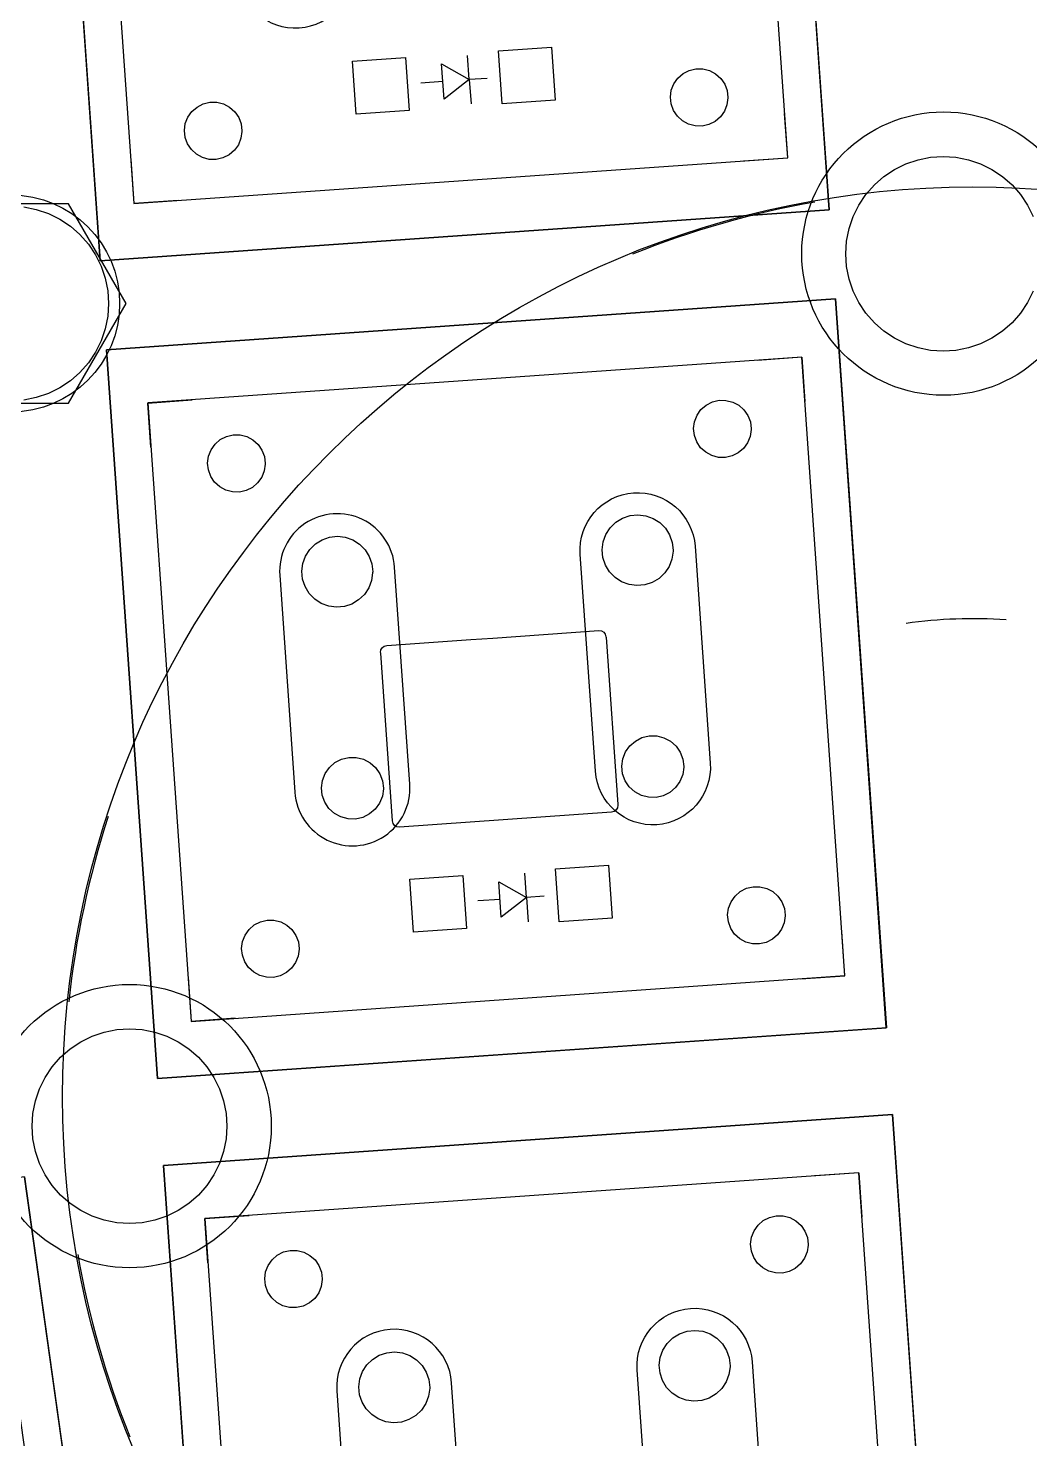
# Model space of a CAD drawing. Header units: inches. Extents: x -4 to 333, y -4 to 107.
# Drawn here: x 37.72 to 60.33, y 51.76 to 83.62 of the extents above; entities that cross this region are included whole.
import ezdxf

# ---------------------------------------------------------------- set-up
doc = ezdxf.new("R2010")
doc.units = ezdxf.units.IN
doc.header["$MEASUREMENT"] = 0
doc.layers.get('0').update_dxf_attribs({"color": 1})
doc.layers.add('KICAD_EXPORT', color=12, linetype='Continuous')
doc.layers.add('OUTLINE_CURVED', color=6, linetype='Continuous')

# ---------------------------------------------------------------- blocks, each defined once
blk = doc.blocks.new('switch')
for points in [[(75.655, 33.601), (75.655, 17.101), (92.155, 17.101), (92.155, 33.601), (75.655, 33.601)], [(76.505, 32.339), (76.505, 18.339), (91.305, 18.339), (91.305, 32.339), (76.505, 32.339)]]:
    blk.add_lwpolyline(points)
for points in [[(79.205, 28.25), (79.205, 23.336, 1), (81.805, 23.336), (81.805, 28.25, 1)], [(88.605, 28.25), (88.605, 23.336, -1), (86.005, 23.336), (86.005, 28.25, -1)]]:
    blk.add_lwpolyline(points, format="xyb", close=True)

msp = doc.modelspace()

# ---------------------------------------------------------------- linework, layer by layer
at = {"layer": 'KICAD_EXPORT', "linetype": 'Continuous'}
for p, q in [((54.651, 95.976), (55.802, 79.516)), ((39.343, 78.365), (38.192, 94.825)), ((48.334, 83.104), (49.531, 83.188)), ((48.334, 83.104), (49.531, 83.188)), ((49.531, 83.188), (49.615, 81.991)), ((49.531, 83.188), (49.615, 81.991)), ((45.042, 82.874), (46.239, 82.957)), ((45.042, 82.874), (46.239, 82.957)), ((45.126, 81.677), (45.042, 82.874)), ((45.126, 81.677), (45.042, 82.874)), ((46.239, 82.957), (46.323, 81.76)), ((46.239, 82.957), (46.323, 81.76)), ((47.678, 82.457), (47.639, 83.005)), ((48.418, 81.907), (48.334, 83.104)), ((48.418, 81.907), (48.334, 83.104)), ((47.107, 82.016), (47.051, 82.814)), ((47.051, 82.814), (47.678, 82.457)), ((52.385, 82.49), (52.503, 82.593)), ((52.385, 82.49), (52.503, 82.593)), ((52.503, 82.593), (52.642, 82.665)), ((52.503, 82.593), (52.642, 82.665)), ((52.642, 82.665), (52.793, 82.701)), ((52.642, 82.665), (52.793, 82.701)), ((52.793, 82.701), (52.95, 82.7)), ((52.793, 82.701), (52.95, 82.7)), ((52.95, 82.7), (53.101, 82.662)), ((52.95, 82.7), (53.101, 82.662)), ((53.101, 82.662), (53.239, 82.589)), ((53.101, 82.662), (53.239, 82.589)), ((53.239, 82.589), (53.356, 82.485)), ((53.239, 82.589), (53.356, 82.485)), ((47.079, 82.415), (46.58, 82.38)), ((47.678, 82.457), (47.107, 82.016)), ((48.077, 82.484), (47.678, 82.457)), ((47.678, 82.457), (47.716, 81.908)), ((52.218, 82.062), (52.239, 82.217)), ((52.218, 82.062), (52.239, 82.217)), ((52.239, 82.217), (52.295, 82.362)), ((52.239, 82.217), (52.295, 82.362)), ((52.295, 82.362), (52.385, 82.49)), ((52.295, 82.362), (52.385, 82.49)), ((53.356, 82.485), (53.444, 82.356)), ((53.356, 82.485), (53.444, 82.356)), ((53.444, 82.356), (53.499, 82.21)), ((53.444, 82.356), (53.499, 82.21)), ((53.499, 82.21), (53.518, 82.055)), ((53.499, 82.21), (53.518, 82.055)), ((41.529, 81.838), (41.668, 81.91)), ((41.529, 81.838), (41.668, 81.91)), ((41.668, 81.91), (41.819, 81.946)), ((41.668, 81.91), (41.819, 81.946)), ((41.819, 81.946), (41.976, 81.945)), ((41.819, 81.946), (41.976, 81.945)), ((41.976, 81.945), (42.127, 81.907)), ((41.976, 81.945), (42.127, 81.907)), ((42.127, 81.907), (42.265, 81.834)), ((42.127, 81.907), (42.265, 81.834)), ((49.615, 81.991), (48.418, 81.907)), ((49.615, 81.991), (48.418, 81.907)), ((52.235, 81.907), (52.218, 82.062)), ((52.235, 81.907), (52.218, 82.062)), ((52.289, 81.76), (52.235, 81.907)), ((52.289, 81.76), (52.235, 81.907)), ((53.496, 81.887), (53.438, 81.742)), ((53.496, 81.887), (53.438, 81.742)), ((53.518, 82.042), (53.496, 81.887)), ((53.518, 82.042), (53.496, 81.887)), ((53.518, 82.055), (53.518, 82.042)), ((53.518, 82.055), (53.518, 82.042)), ((41.265, 81.462), (41.321, 81.607)), ((41.265, 81.462), (41.321, 81.607)), ((41.321, 81.607), (41.411, 81.735)), ((41.321, 81.607), (41.411, 81.735)), ((41.411, 81.735), (41.529, 81.838)), ((41.411, 81.735), (41.529, 81.838)), ((42.265, 81.834), (42.382, 81.73)), ((42.265, 81.834), (42.382, 81.73)), ((42.382, 81.73), (42.47, 81.601)), ((42.382, 81.73), (42.47, 81.601)), ((42.47, 81.601), (42.525, 81.455)), ((42.47, 81.601), (42.525, 81.455)), ((46.323, 81.76), (45.126, 81.677)), ((46.323, 81.76), (45.126, 81.677)), ((52.376, 81.631), (52.289, 81.76)), ((52.376, 81.631), (52.289, 81.76)), ((52.492, 81.525), (52.376, 81.631)), ((52.492, 81.525), (52.376, 81.631)), ((53.347, 81.615), (53.228, 81.514)), ((53.347, 81.615), (53.228, 81.514)), ((53.438, 81.742), (53.347, 81.615)), ((53.438, 81.742), (53.347, 81.615)), ((54.868, 80.692), (54.798, 81.689)), ((41.244, 81.307), (41.265, 81.462)), ((41.244, 81.307), (41.265, 81.462)), ((41.261, 81.152), (41.244, 81.307)), ((41.261, 81.152), (41.244, 81.307)), ((42.544, 81.287), (42.522, 81.132)), ((42.544, 81.287), (42.522, 81.132)), ((42.525, 81.455), (42.544, 81.3)), ((42.525, 81.455), (42.544, 81.3)), ((42.544, 81.3), (42.544, 81.287)), ((42.544, 81.3), (42.544, 81.287)), ((52.629, 81.451), (52.492, 81.525)), ((52.629, 81.451), (52.492, 81.525)), ((52.78, 81.411), (52.629, 81.451)), ((52.78, 81.411), (52.629, 81.451)), ((52.936, 81.409), (52.78, 81.411)), ((52.936, 81.409), (52.78, 81.411)), ((53.088, 81.444), (52.936, 81.409)), ((53.088, 81.444), (52.936, 81.409)), ((53.228, 81.514), (53.088, 81.444)), ((53.228, 81.514), (53.088, 81.444)), ((41.315, 81.005), (41.261, 81.152)), ((41.315, 81.005), (41.261, 81.152)), ((41.402, 80.876), (41.315, 81.005)), ((41.402, 80.876), (41.315, 81.005)), ((42.464, 80.987), (42.373, 80.86)), ((42.464, 80.987), (42.373, 80.86)), ((42.522, 81.132), (42.464, 80.987)), ((42.522, 81.132), (42.464, 80.987)), ((40.034, 80.657), (40.104, 79.659)), ((41.518, 80.77), (41.402, 80.876)), ((41.518, 80.77), (41.402, 80.876)), ((41.655, 80.696), (41.518, 80.77)), ((41.655, 80.696), (41.518, 80.77)), ((41.806, 80.656), (41.655, 80.696)), ((41.806, 80.656), (41.655, 80.696)), ((41.962, 80.654), (41.806, 80.656)), ((41.962, 80.654), (41.806, 80.656)), ((42.114, 80.689), (41.962, 80.654)), ((42.114, 80.689), (41.962, 80.654)), ((42.254, 80.759), (42.114, 80.689)), ((42.254, 80.759), (42.114, 80.689)), ((42.373, 80.86), (42.254, 80.759)), ((42.373, 80.86), (42.254, 80.759)), ((53.871, 80.622), (54.868, 80.692)), ((57.536, 80.555), (57.809, 80.648)), ((57.536, 80.555), (57.809, 80.648)), ((57.809, 80.648), (58.091, 80.704)), ((57.809, 80.648), (58.091, 80.704)), ((58.091, 80.704), (58.378, 80.723)), ((58.091, 80.704), (58.378, 80.723)), ((58.378, 80.723), (58.665, 80.704)), ((58.378, 80.723), (58.665, 80.704)), ((58.665, 80.704), (58.948, 80.648)), ((58.665, 80.704), (58.948, 80.648)), ((58.948, 80.648), (59.22, 80.555)), ((58.948, 80.648), (59.22, 80.555)), ((57.039, 80.268), (57.278, 80.428)), ((57.039, 80.268), (57.278, 80.428)), ((57.278, 80.428), (57.536, 80.555)), ((57.278, 80.428), (57.536, 80.555)), ((59.22, 80.555), (59.478, 80.428)), ((59.22, 80.555), (59.478, 80.428)), ((59.478, 80.428), (59.718, 80.268)), ((59.478, 80.428), (59.718, 80.268)), ((56.633, 79.862), (56.823, 80.078)), ((56.633, 79.862), (56.823, 80.078)), ((56.823, 80.078), (57.039, 80.268)), ((56.823, 80.078), (57.039, 80.268)), ((59.718, 80.268), (59.934, 80.078)), ((59.718, 80.268), (59.934, 80.078)), ((59.934, 80.078), (60.124, 79.862)), ((59.934, 80.078), (60.124, 79.862)), ((41.102, 79.729), (40.104, 79.659)), ((56.473, 79.623), (56.633, 79.862)), ((56.473, 79.623), (56.633, 79.862)), ((60.124, 79.862), (60.284, 79.623)), ((60.124, 79.862), (60.284, 79.623)), ((37.619, 79.58), (37.901, 79.524)), ((37.619, 79.58), (37.901, 79.524)), ((37.901, 79.524), (38.173, 79.432)), ((37.901, 79.524), (38.173, 79.432)), ((38.173, 79.432), (38.431, 79.305)), ((38.173, 79.432), (38.431, 79.305)), ((55.802, 79.516), (39.343, 78.365)), ((56.253, 79.092), (56.346, 79.365)), ((56.253, 79.092), (56.346, 79.365)), ((56.346, 79.365), (56.473, 79.623)), ((56.346, 79.365), (56.473, 79.623)), ((60.284, 79.623), (60.411, 79.365)), ((60.284, 79.623), (60.411, 79.365)), ((38.431, 79.305), (38.671, 79.145)), ((38.431, 79.305), (38.671, 79.145)), ((38.671, 79.145), (38.887, 78.955)), ((38.671, 79.145), (38.887, 78.955)), ((56.197, 78.81), (56.253, 79.092)), ((56.197, 78.81), (56.253, 79.092)), ((38.887, 78.955), (39.077, 78.739)), ((38.887, 78.955), (39.077, 78.739)), ((39.077, 78.739), (39.237, 78.499)), ((39.077, 78.739), (39.237, 78.499)), ((56.178, 78.523), (56.197, 78.81)), ((56.178, 78.523), (56.197, 78.81)), ((39.237, 78.499), (39.364, 78.241)), ((39.237, 78.499), (39.364, 78.241)), ((56.197, 78.236), (56.178, 78.523)), ((56.197, 78.236), (56.178, 78.523)), ((39.364, 78.241), (39.457, 77.969)), ((39.364, 78.241), (39.457, 77.969)), ((56.253, 77.953), (56.197, 78.236)), ((56.253, 77.953), (56.197, 78.236)), ((39.457, 77.969), (39.513, 77.686)), ((39.457, 77.969), (39.513, 77.686)), ((56.346, 77.681), (56.253, 77.953)), ((56.346, 77.681), (56.253, 77.953)), ((39.483, 76.353), (55.943, 77.504)), ((39.513, 77.686), (39.531, 77.399)), ((39.513, 77.686), (39.531, 77.399)), ((55.943, 77.504), (57.094, 61.044)), ((56.473, 77.423), (56.346, 77.681)), ((56.473, 77.423), (56.346, 77.681)), ((56.633, 77.184), (56.473, 77.423)), ((56.633, 77.184), (56.473, 77.423)), ((60.284, 77.423), (60.124, 77.184)), ((60.284, 77.423), (60.124, 77.184)), ((60.411, 77.681), (60.284, 77.423)), ((60.411, 77.681), (60.284, 77.423)), ((39.513, 77.112), (39.457, 76.83)), ((39.513, 77.112), (39.457, 76.83)), ((39.531, 77.399), (39.513, 77.112)), ((39.531, 77.399), (39.513, 77.112)), ((56.823, 76.967), (56.633, 77.184)), ((56.823, 76.967), (56.633, 77.184)), ((60.124, 77.184), (59.934, 76.967)), ((60.124, 77.184), (59.934, 76.967)), ((39.457, 76.83), (39.364, 76.557)), ((39.457, 76.83), (39.364, 76.557)), ((57.039, 76.777), (56.823, 76.967)), ((57.039, 76.777), (56.823, 76.967)), ((59.934, 76.967), (59.718, 76.777)), ((59.934, 76.967), (59.718, 76.777)), ((39.364, 76.557), (39.237, 76.299)), ((39.364, 76.557), (39.237, 76.299)), ((57.278, 76.618), (57.039, 76.777)), ((57.278, 76.618), (57.039, 76.777)), ((57.536, 76.49), (57.278, 76.618)), ((57.536, 76.49), (57.278, 76.618)), ((57.809, 76.398), (57.536, 76.49)), ((57.809, 76.398), (57.536, 76.49)), ((59.22, 76.49), (58.948, 76.398)), ((59.22, 76.49), (58.948, 76.398)), ((59.478, 76.618), (59.22, 76.49)), ((59.478, 76.618), (59.22, 76.49)), ((59.718, 76.777), (59.478, 76.618)), ((59.718, 76.777), (59.478, 76.618)), ((39.237, 76.299), (39.077, 76.06)), ((39.237, 76.299), (39.077, 76.06)), ((40.634, 59.893), (39.483, 76.353)), ((55.183, 76.185), (54.186, 76.115)), ((55.183, 76.185), (55.253, 75.187)), ((58.091, 76.342), (57.809, 76.398)), ((58.091, 76.342), (57.809, 76.398)), ((58.378, 76.323), (58.091, 76.342)), ((58.378, 76.323), (58.091, 76.342)), ((58.665, 76.342), (58.378, 76.323)), ((58.665, 76.342), (58.378, 76.323)), ((58.948, 76.398), (58.665, 76.342)), ((58.948, 76.398), (58.665, 76.342)), ((38.887, 75.844), (38.671, 75.654)), ((38.887, 75.844), (38.671, 75.654)), ((39.077, 76.06), (38.887, 75.844)), ((39.077, 76.06), (38.887, 75.844)), ((38.671, 75.654), (38.431, 75.494)), ((38.671, 75.654), (38.431, 75.494)), ((37.901, 75.274), (37.619, 75.218)), ((37.901, 75.274), (37.619, 75.218)), ((38.173, 75.367), (37.901, 75.274)), ((38.173, 75.367), (37.901, 75.274)), ((38.431, 75.494), (38.173, 75.367)), ((38.431, 75.494), (38.173, 75.367)), ((40.419, 75.152), (41.417, 75.222)), ((53.165, 75.178), (53.317, 75.214)), ((53.165, 75.178), (53.317, 75.214)), ((53.317, 75.214), (53.473, 75.213)), ((53.317, 75.214), (53.473, 75.213)), ((53.473, 75.213), (53.625, 75.175)), ((53.473, 75.213), (53.625, 75.175)), ((40.489, 74.155), (40.419, 75.152)), ((52.762, 74.73), (52.819, 74.876)), ((52.762, 74.73), (52.819, 74.876)), ((52.819, 74.876), (52.909, 75.003)), ((52.819, 74.876), (52.909, 75.003)), ((52.909, 75.003), (53.026, 75.106)), ((52.909, 75.003), (53.026, 75.106)), ((53.026, 75.106), (53.165, 75.178)), ((53.026, 75.106), (53.165, 75.178)), ((53.625, 75.175), (53.763, 75.102)), ((53.625, 75.175), (53.763, 75.102)), ((53.763, 75.102), (53.879, 74.998)), ((53.763, 75.102), (53.879, 74.998)), ((53.879, 74.998), (53.968, 74.87)), ((53.879, 74.998), (53.968, 74.87)), ((53.968, 74.87), (54.023, 74.724)), ((53.968, 74.87), (54.023, 74.724)), ((52.742, 74.575), (52.762, 74.73)), ((52.742, 74.575), (52.762, 74.73)), ((52.759, 74.42), (52.742, 74.575)), ((52.759, 74.42), (52.742, 74.575)), ((54.042, 74.555), (54.02, 74.4)), ((54.042, 74.555), (54.02, 74.4)), ((54.023, 74.724), (54.042, 74.568)), ((54.023, 74.724), (54.042, 74.568)), ((54.042, 74.568), (54.042, 74.555)), ((54.042, 74.568), (54.042, 74.555)), ((41.936, 74.224), (42.054, 74.326)), ((41.936, 74.224), (42.054, 74.326)), ((42.054, 74.326), (42.193, 74.398)), ((42.054, 74.326), (42.193, 74.398)), ((42.193, 74.398), (42.345, 74.435)), ((42.193, 74.398), (42.345, 74.435)), ((42.345, 74.435), (42.501, 74.434)), ((42.345, 74.435), (42.501, 74.434)), ((42.501, 74.434), (42.652, 74.396)), ((42.501, 74.434), (42.652, 74.396)), ((42.652, 74.396), (42.79, 74.323)), ((42.652, 74.396), (42.79, 74.323)), ((42.79, 74.323), (42.907, 74.219)), ((42.79, 74.323), (42.907, 74.219)), ((52.813, 74.273), (52.759, 74.42)), ((52.813, 74.273), (52.759, 74.42)), ((52.9, 74.144), (52.813, 74.273)), ((52.9, 74.144), (52.813, 74.273)), ((53.961, 74.255), (53.87, 74.128)), ((53.961, 74.255), (53.87, 74.128)), ((54.02, 74.4), (53.961, 74.255)), ((54.02, 74.4), (53.961, 74.255)), ((41.769, 73.796), (41.79, 73.95)), ((41.769, 73.796), (41.79, 73.95)), ((41.79, 73.95), (41.847, 74.096)), ((41.79, 73.95), (41.847, 74.096)), ((41.847, 74.096), (41.936, 74.224)), ((41.847, 74.096), (41.936, 74.224)), ((42.907, 74.219), (42.995, 74.09)), ((42.907, 74.219), (42.995, 74.09)), ((42.995, 74.09), (43.051, 73.944)), ((42.995, 74.09), (43.051, 73.944)), ((43.051, 73.944), (43.069, 73.789)), ((43.051, 73.944), (43.069, 73.789)), ((53.015, 74.039), (52.9, 74.144)), ((53.015, 74.039), (52.9, 74.144)), ((53.152, 73.964), (53.015, 74.039)), ((53.152, 73.964), (53.015, 74.039)), ((53.304, 73.924), (53.152, 73.964)), ((53.304, 73.924), (53.152, 73.964)), ((53.46, 73.922), (53.304, 73.924)), ((53.46, 73.922), (53.304, 73.924)), ((53.612, 73.957), (53.46, 73.922)), ((53.612, 73.957), (53.46, 73.922)), ((53.751, 74.027), (53.612, 73.957)), ((53.751, 74.027), (53.612, 73.957)), ((53.87, 74.128), (53.751, 74.027)), ((53.87, 74.128), (53.751, 74.027)), ((41.787, 73.64), (41.769, 73.796)), ((41.787, 73.64), (41.769, 73.796)), ((41.84, 73.494), (41.787, 73.64)), ((41.84, 73.494), (41.787, 73.64)), ((43.047, 73.621), (42.989, 73.476)), ((43.047, 73.621), (42.989, 73.476)), ((43.069, 73.775), (43.047, 73.621)), ((43.069, 73.775), (43.047, 73.621)), ((43.069, 73.789), (43.069, 73.775)), ((43.069, 73.789), (43.069, 73.775)), ((41.927, 73.364), (41.84, 73.494)), ((41.927, 73.364), (41.84, 73.494)), ((42.043, 73.259), (41.927, 73.364)), ((42.043, 73.259), (41.927, 73.364)), ((42.898, 73.349), (42.779, 73.247)), ((42.898, 73.349), (42.779, 73.247)), ((42.989, 73.476), (42.898, 73.349)), ((42.989, 73.476), (42.898, 73.349)), ((42.18, 73.184), (42.043, 73.259)), ((42.18, 73.184), (42.043, 73.259)), ((42.331, 73.145), (42.18, 73.184)), ((42.331, 73.145), (42.18, 73.184)), ((42.487, 73.142), (42.331, 73.145)), ((42.487, 73.142), (42.331, 73.145)), ((42.64, 73.177), (42.487, 73.142)), ((42.64, 73.177), (42.487, 73.142)), ((42.779, 73.247), (42.64, 73.177)), ((42.779, 73.247), (42.64, 73.177)), ((50.762, 72.184), (50.858, 72.334)), ((50.858, 72.334), (50.986, 72.459)), ((50.986, 72.459), (51.138, 72.552)), ((51.138, 72.552), (51.306, 72.61)), ((51.306, 72.61), (51.484, 72.628)), ((51.484, 72.628), (51.661, 72.607)), ((51.661, 72.607), (51.829, 72.547)), ((51.829, 72.547), (51.979, 72.452)), ((51.979, 72.452), (52.105, 72.325)), ((52.105, 72.325), (52.2, 72.174)), ((44.203, 71.972), (44.355, 72.066)), ((44.355, 72.066), (44.524, 72.123)), ((44.524, 72.123), (44.701, 72.142)), ((44.701, 72.142), (44.878, 72.121)), ((44.878, 72.121), (45.046, 72.061)), ((45.046, 72.061), (45.197, 71.965)), ((50.678, 71.839), (50.701, 72.016)), ((50.701, 72.016), (50.762, 72.184)), ((52.2, 72.174), (52.258, 72.006)), ((52.258, 72.006), (52.278, 71.828)), ((43.918, 71.53), (43.979, 71.697)), ((43.979, 71.697), (44.076, 71.847)), ((44.076, 71.847), (44.203, 71.972)), ((45.197, 71.965), (45.323, 71.839)), ((45.323, 71.839), (45.417, 71.687)), ((45.417, 71.687), (45.476, 71.519)), ((50.696, 71.662), (50.678, 71.839)), ((52.278, 71.806), (52.253, 71.629)), ((52.278, 71.828), (52.278, 71.806)), ((43.896, 71.353), (43.918, 71.53)), ((45.476, 71.519), (45.496, 71.342)), ((50.752, 71.493), (50.696, 71.662)), ((50.844, 71.34), (50.752, 71.493)), ((52.19, 71.463), (52.091, 71.314)), ((52.253, 71.629), (52.19, 71.463)), ((43.913, 71.175), (43.896, 71.353)), ((43.969, 71.006), (43.913, 71.175)), ((45.47, 71.143), (45.407, 70.976)), ((45.495, 71.319), (45.47, 71.143)), ((45.496, 71.342), (45.495, 71.319)), ((50.968, 71.212), (50.844, 71.34)), ((51.117, 71.114), (50.968, 71.212)), ((51.285, 71.052), (51.117, 71.114)), ((51.461, 71.028), (51.285, 71.052)), ((51.809, 71.1), (51.639, 71.045)), ((51.962, 71.191), (51.809, 71.1)), ((52.091, 71.314), (51.962, 71.191)), ((44.062, 70.854), (43.969, 71.006)), ((44.186, 70.725), (44.062, 70.854)), ((45.308, 70.827), (45.179, 70.704)), ((45.407, 70.976), (45.308, 70.827)), ((51.639, 71.045), (51.461, 71.028)), ((44.335, 70.628), (44.186, 70.725)), ((44.502, 70.565), (44.335, 70.628)), ((44.679, 70.542), (44.502, 70.565)), ((44.856, 70.558), (44.679, 70.542)), ((45.026, 70.613), (44.856, 70.558)), ((45.179, 70.704), (45.026, 70.613)), ((45.814, 69.678), (47.71, 69.81)), ((45.814, 69.678), (47.71, 69.81)), ((47.71, 69.81), (48.209, 69.845)), ((47.71, 69.81), (48.209, 69.845)), ((47.71, 69.81), (47.71, 69.81)), ((47.71, 69.81), (47.71, 69.81)), ((48.209, 69.845), (50.603, 70.013)), ((48.209, 69.845), (50.603, 70.013)), ((50.603, 70.013), (50.661, 70.005)), ((50.603, 70.013), (50.661, 70.005)), ((50.661, 70.005), (50.712, 69.976)), ((50.661, 70.005), (50.712, 69.976)), ((50.712, 69.976), (50.747, 69.93)), ((50.712, 69.976), (50.747, 69.93)), ((50.747, 69.93), (50.763, 69.873)), ((50.747, 69.93), (50.763, 69.873)), ((50.763, 69.873), (50.763, 69.873)), ((50.763, 69.873), (50.764, 69.861)), ((50.763, 69.873), (50.763, 69.873)), ((50.763, 69.873), (50.764, 69.861)), ((50.764, 69.861), (50.764, 69.861)), ((50.764, 69.861), (51.028, 66.083)), ((50.764, 69.861), (50.764, 69.861)), ((50.764, 69.861), (51.028, 66.083)), ((45.675, 69.518), (45.683, 69.576)), ((45.675, 69.518), (45.683, 69.576)), ((45.676, 69.505), (45.675, 69.518)), ((45.675, 69.518), (45.675, 69.518)), ((45.676, 69.505), (45.675, 69.518)), ((45.675, 69.518), (45.675, 69.518)), ((45.941, 65.715), (45.676, 69.505)), ((45.676, 69.505), (45.676, 69.505)), ((45.676, 69.505), (45.676, 69.505)), ((45.941, 65.715), (45.676, 69.505)), ((45.676, 69.505), (45.676, 69.505)), ((45.676, 69.505), (45.676, 69.505)), ((45.683, 69.576), (45.712, 69.627)), ((45.683, 69.576), (45.712, 69.627)), ((45.712, 69.627), (45.715, 69.629)), ((45.712, 69.627), (45.715, 69.629)), ((45.715, 69.629), (45.758, 69.662)), ((45.715, 69.629), (45.758, 69.662)), ((45.758, 69.662), (45.814, 69.678)), ((45.758, 69.662), (45.814, 69.678)), ((45.814, 69.678), (45.814, 69.678)), ((45.814, 69.678), (45.814, 69.678)), ((51.427, 67.519), (51.576, 67.596)), ((51.576, 67.596), (51.74, 67.636)), ((51.74, 67.636), (51.908, 67.635)), ((51.908, 67.635), (52.071, 67.594)), ((52.071, 67.594), (52.22, 67.515)), ((51.142, 67.114), (51.203, 67.271)), ((51.203, 67.271), (51.3, 67.409)), ((51.3, 67.409), (51.427, 67.519)), ((52.22, 67.515), (52.345, 67.403)), ((52.345, 67.403), (52.44, 67.265)), ((52.44, 67.265), (52.5, 67.107)), ((44.421, 66.784), (44.517, 66.922)), ((44.517, 66.922), (44.644, 67.033)), ((44.644, 67.033), (44.793, 67.11)), ((44.793, 67.11), (44.957, 67.149)), ((44.957, 67.149), (45.125, 67.148)), ((45.125, 67.148), (45.288, 67.107)), ((45.288, 67.107), (45.437, 67.028)), ((45.437, 67.028), (45.562, 66.917)), ((45.562, 66.917), (45.658, 66.778)), ((51.12, 66.948), (51.142, 67.114)), ((51.139, 66.78), (51.12, 66.948)), ((52.52, 66.926), (52.496, 66.759)), ((52.5, 67.107), (52.52, 66.94)), ((52.52, 66.94), (52.52, 66.926)), ((44.337, 66.461), (44.359, 66.628)), ((44.359, 66.628), (44.421, 66.784)), ((45.658, 66.778), (45.717, 66.621)), ((45.717, 66.621), (45.737, 66.454)), ((51.196, 66.622), (51.139, 66.78)), ((51.29, 66.483), (51.196, 66.622)), ((52.433, 66.603), (52.335, 66.466)), ((52.496, 66.759), (52.433, 66.603)), ((44.356, 66.294), (44.337, 66.461)), ((44.414, 66.136), (44.356, 66.294)), ((45.714, 66.272), (45.651, 66.116)), ((45.737, 66.439), (45.714, 66.272)), ((45.737, 66.454), (45.737, 66.439)), ((51.415, 66.37), (51.29, 66.483)), ((51.562, 66.289), (51.415, 66.37)), ((51.725, 66.247), (51.562, 66.289)), ((52.057, 66.282), (51.893, 66.244)), ((52.207, 66.357), (52.057, 66.282)), ((52.335, 66.466), (52.207, 66.357)), ((44.508, 65.996), (44.414, 66.136)), ((44.632, 65.883), (44.508, 65.996)), ((45.553, 65.98), (45.425, 65.871)), ((45.651, 66.116), (45.553, 65.98)), ((50.992, 65.962), (50.946, 65.926)), ((50.992, 65.962), (50.946, 65.926)), ((51.021, 66.012), (50.992, 65.962)), ((51.021, 66.012), (50.992, 65.962)), ((51.029, 66.07), (51.021, 66.012)), ((51.029, 66.07), (51.021, 66.012)), ((51.028, 66.083), (51.028, 66.083)), ((51.028, 66.083), (51.028, 66.083)), ((51.028, 66.083), (51.029, 66.07)), ((51.028, 66.083), (51.028, 66.083)), ((51.028, 66.083), (51.028, 66.083)), ((51.028, 66.083), (51.029, 66.07)), ((51.893, 66.244), (51.725, 66.247)), ((44.78, 65.803), (44.632, 65.883)), ((44.942, 65.76), (44.78, 65.803)), ((45.111, 65.757), (44.942, 65.76)), ((45.275, 65.795), (45.111, 65.757)), ((45.425, 65.871), (45.275, 65.795)), ((45.957, 65.658), (45.941, 65.715)), ((45.957, 65.658), (45.941, 65.715)), ((45.992, 65.612), (45.957, 65.658)), ((45.992, 65.612), (45.957, 65.658)), ((50.89, 65.91), (46.101, 65.575)), ((50.89, 65.91), (46.101, 65.575)), ((50.946, 65.926), (50.89, 65.91)), ((50.946, 65.926), (50.89, 65.91)), ((50.89, 65.91), (50.89, 65.91)), ((50.89, 65.91), (50.89, 65.91)), ((46.043, 65.583), (45.992, 65.612)), ((46.029, 65.591), (45.992, 65.612)), ((46.043, 65.583), (46.029, 65.591)), ((46.101, 65.575), (46.043, 65.583)), ((46.101, 65.575), (46.043, 65.583)), ((49.626, 64.632), (50.823, 64.715)), ((49.626, 64.632), (50.823, 64.715)), ((50.823, 64.715), (50.906, 63.518)), ((50.823, 64.715), (50.906, 63.518)), ((46.334, 64.401), (47.531, 64.485)), ((46.334, 64.401), (47.531, 64.485)), ((46.417, 63.204), (46.334, 64.401)), ((46.417, 63.204), (46.334, 64.401)), ((47.531, 64.485), (47.615, 63.288)), ((47.531, 64.485), (47.615, 63.288)), ((48.969, 63.984), (48.931, 64.533)), ((49.709, 63.434), (49.626, 64.632)), ((49.709, 63.434), (49.626, 64.632)), ((48.343, 64.341), (48.969, 63.984)), ((48.399, 63.543), (48.343, 64.341)), ((53.677, 64.018), (53.795, 64.121)), ((53.677, 64.018), (53.795, 64.121)), ((53.795, 64.121), (53.933, 64.192)), ((53.795, 64.121), (53.933, 64.192)), ((53.933, 64.192), (54.085, 64.229)), ((53.933, 64.192), (54.085, 64.229)), ((54.085, 64.229), (54.241, 64.228)), ((54.085, 64.229), (54.241, 64.228)), ((54.241, 64.228), (54.393, 64.19)), ((54.241, 64.228), (54.393, 64.19)), ((54.393, 64.19), (54.531, 64.117)), ((54.393, 64.19), (54.531, 64.117)), ((54.531, 64.117), (54.647, 64.013)), ((54.531, 64.117), (54.647, 64.013)), ((48.371, 63.942), (47.872, 63.907)), ((48.969, 63.984), (48.399, 63.543)), ((49.368, 64.012), (48.969, 63.984)), ((48.969, 63.984), (49.008, 63.436)), ((53.51, 63.59), (53.53, 63.745)), ((53.51, 63.59), (53.53, 63.745)), ((53.53, 63.745), (53.587, 63.89)), ((53.53, 63.745), (53.587, 63.89)), ((53.587, 63.89), (53.677, 64.018)), ((53.587, 63.89), (53.677, 64.018)), ((54.647, 64.013), (54.736, 63.884)), ((54.647, 64.013), (54.736, 63.884)), ((54.736, 63.884), (54.791, 63.738)), ((54.736, 63.884), (54.791, 63.738)), ((54.791, 63.738), (54.81, 63.583)), ((54.791, 63.738), (54.81, 63.583)), ((42.82, 63.366), (42.959, 63.437)), ((42.82, 63.366), (42.959, 63.437)), ((42.959, 63.437), (43.111, 63.474)), ((42.959, 63.437), (43.111, 63.474)), ((43.111, 63.474), (43.267, 63.473)), ((43.111, 63.474), (43.267, 63.473)), ((43.267, 63.473), (43.419, 63.435)), ((43.267, 63.473), (43.419, 63.435)), ((43.419, 63.435), (43.557, 63.362)), ((43.419, 63.435), (43.557, 63.362)), ((50.906, 63.518), (49.709, 63.434)), ((50.906, 63.518), (49.709, 63.434)), ((53.527, 63.435), (53.51, 63.59)), ((53.527, 63.435), (53.51, 63.59)), ((53.581, 63.288), (53.527, 63.435)), ((53.581, 63.288), (53.527, 63.435)), ((54.788, 63.415), (54.729, 63.27)), ((54.788, 63.415), (54.729, 63.27)), ((54.81, 63.569), (54.788, 63.415)), ((54.81, 63.569), (54.788, 63.415)), ((54.81, 63.583), (54.81, 63.569)), ((54.81, 63.583), (54.81, 63.569)), ((42.556, 62.99), (42.613, 63.135)), ((42.556, 62.99), (42.613, 63.135)), ((42.613, 63.135), (42.703, 63.263)), ((42.613, 63.135), (42.703, 63.263)), ((42.703, 63.263), (42.82, 63.366)), ((42.703, 63.263), (42.82, 63.366)), ((43.557, 63.362), (43.673, 63.258)), ((43.557, 63.362), (43.673, 63.258)), ((43.673, 63.258), (43.762, 63.129)), ((43.673, 63.258), (43.762, 63.129)), ((43.762, 63.129), (43.817, 62.983)), ((43.762, 63.129), (43.817, 62.983)), ((47.615, 63.288), (46.417, 63.204)), ((47.615, 63.288), (46.417, 63.204)), ((53.668, 63.158), (53.581, 63.288)), ((53.668, 63.158), (53.581, 63.288)), ((53.783, 63.053), (53.668, 63.158)), ((53.783, 63.053), (53.668, 63.158)), ((54.638, 63.143), (54.52, 63.042)), ((54.638, 63.143), (54.52, 63.042)), ((54.729, 63.27), (54.638, 63.143)), ((54.729, 63.27), (54.638, 63.143)), ((56.16, 62.219), (56.09, 63.217)), ((42.536, 62.835), (42.556, 62.99)), ((42.536, 62.835), (42.556, 62.99)), ((42.553, 62.68), (42.536, 62.835)), ((42.553, 62.68), (42.536, 62.835)), ((43.836, 62.814), (43.814, 62.66)), ((43.836, 62.814), (43.814, 62.66)), ((43.817, 62.983), (43.836, 62.828)), ((43.817, 62.983), (43.836, 62.828)), ((43.836, 62.828), (43.836, 62.814)), ((43.836, 62.828), (43.836, 62.814)), ((53.921, 62.979), (53.783, 63.053)), ((53.921, 62.979), (53.783, 63.053)), ((54.072, 62.939), (53.921, 62.979)), ((54.072, 62.939), (53.921, 62.979)), ((54.228, 62.937), (54.072, 62.939)), ((54.228, 62.937), (54.072, 62.939)), ((54.38, 62.971), (54.228, 62.937)), ((54.38, 62.971), (54.228, 62.937)), ((54.52, 63.042), (54.38, 62.971)), ((54.52, 63.042), (54.38, 62.971)), ((42.607, 62.533), (42.553, 62.68)), ((42.607, 62.533), (42.553, 62.68)), ((42.694, 62.403), (42.607, 62.533)), ((42.694, 62.403), (42.607, 62.533)), ((43.755, 62.515), (43.664, 62.388)), ((43.755, 62.515), (43.664, 62.388)), ((43.814, 62.66), (43.755, 62.515)), ((43.814, 62.66), (43.755, 62.515)), ((41.326, 62.184), (41.396, 61.187)), ((42.809, 62.298), (42.694, 62.403)), ((42.809, 62.298), (42.694, 62.403)), ((42.947, 62.224), (42.809, 62.298)), ((42.947, 62.224), (42.809, 62.298)), ((43.098, 62.184), (42.947, 62.224)), ((43.098, 62.184), (42.947, 62.224)), ((43.254, 62.181), (43.098, 62.184)), ((43.254, 62.181), (43.098, 62.184)), ((43.406, 62.216), (43.254, 62.181)), ((43.406, 62.216), (43.254, 62.181)), ((43.546, 62.287), (43.406, 62.216)), ((43.546, 62.287), (43.406, 62.216)), ((43.664, 62.388), (43.546, 62.287)), ((43.664, 62.388), (43.546, 62.287)), ((55.162, 62.149), (56.16, 62.219)), ((42.394, 61.256), (41.396, 61.187)), ((38.905, 60.725), (39.163, 60.852)), ((38.905, 60.725), (39.163, 60.852)), ((39.163, 60.852), (39.435, 60.945)), ((39.163, 60.852), (39.435, 60.945)), ((39.435, 60.945), (39.718, 61.001)), ((39.435, 60.945), (39.718, 61.001)), ((39.718, 61.001), (40.005, 61.02)), ((39.718, 61.001), (40.005, 61.02)), ((40.005, 61.02), (40.292, 61.001)), ((40.005, 61.02), (40.292, 61.001)), ((40.292, 61.001), (40.574, 60.945)), ((40.292, 61.001), (40.574, 60.945)), ((40.574, 60.945), (40.847, 60.852)), ((40.574, 60.945), (40.847, 60.852)), ((57.094, 61.044), (40.634, 59.893)), ((40.847, 60.852), (41.105, 60.725)), ((40.847, 60.852), (41.105, 60.725)), ((38.449, 60.375), (38.665, 60.565)), ((38.449, 60.375), (38.665, 60.565)), ((38.665, 60.565), (38.905, 60.725)), ((38.665, 60.565), (38.905, 60.725)), ((41.105, 60.725), (41.344, 60.565)), ((41.105, 60.725), (41.344, 60.565)), ((41.344, 60.565), (41.56, 60.375)), ((41.344, 60.565), (41.56, 60.375)), ((38.259, 60.159), (38.449, 60.375)), ((38.259, 60.159), (38.449, 60.375)), ((41.56, 60.375), (41.75, 60.159)), ((41.56, 60.375), (41.75, 60.159)), ((37.972, 59.662), (38.099, 59.92)), ((37.972, 59.662), (38.099, 59.92)), ((38.099, 59.92), (38.259, 60.159)), ((38.099, 59.92), (38.259, 60.159)), ((41.75, 60.159), (41.91, 59.92)), ((41.75, 60.159), (41.91, 59.92)), ((41.91, 59.92), (42.037, 59.662)), ((41.91, 59.92), (42.037, 59.662)), ((37.88, 59.389), (37.972, 59.662)), ((37.88, 59.389), (37.972, 59.662)), ((42.037, 59.662), (42.13, 59.389)), ((42.037, 59.662), (42.13, 59.389)), ((37.824, 59.107), (37.88, 59.389)), ((37.824, 59.107), (37.88, 59.389)), ((42.13, 59.389), (42.186, 59.107)), ((42.13, 59.389), (42.186, 59.107)), ((37.805, 58.82), (37.824, 59.107)), ((37.805, 58.82), (37.824, 59.107)), ((40.771, 57.932), (57.231, 59.083)), ((42.186, 59.107), (42.205, 58.82)), ((42.186, 59.107), (42.205, 58.82)), ((57.231, 59.083), (58.382, 42.624)), ((37.824, 58.532), (37.805, 58.82)), ((37.824, 58.532), (37.805, 58.82)), ((42.205, 58.82), (42.186, 58.532)), ((42.205, 58.82), (42.186, 58.532)), ((37.88, 58.25), (37.824, 58.532)), ((37.88, 58.25), (37.824, 58.532)), ((42.186, 58.532), (42.13, 58.25)), ((42.186, 58.532), (42.13, 58.25)), ((37.972, 57.978), (37.88, 58.25)), ((37.972, 57.978), (37.88, 58.25)), ((42.13, 58.25), (42.037, 57.978)), ((42.13, 58.25), (42.037, 57.978)), ((37.631, 57.673), (39.927, 41.333)), ((38.099, 57.72), (37.972, 57.978)), ((38.099, 57.72), (37.972, 57.978)), ((38.259, 57.48), (38.099, 57.72)), ((38.259, 57.48), (38.099, 57.72)), ((41.922, 41.473), (40.771, 57.932)), ((41.91, 57.72), (41.75, 57.48)), ((41.91, 57.72), (41.75, 57.48)), ((42.037, 57.978), (41.91, 57.72)), ((42.037, 57.978), (41.91, 57.72)), ((56.471, 57.765), (55.474, 57.695)), ((56.471, 57.765), (56.541, 56.767)), ((38.449, 57.264), (38.259, 57.48)), ((38.449, 57.264), (38.259, 57.48)), ((41.75, 57.48), (41.56, 57.264)), ((41.75, 57.48), (41.56, 57.264)), ((38.665, 57.074), (38.449, 57.264)), ((38.665, 57.074), (38.449, 57.264)), ((38.905, 56.914), (38.665, 57.074)), ((38.905, 56.914), (38.665, 57.074)), ((41.344, 57.074), (41.105, 56.914)), ((41.344, 57.074), (41.105, 56.914)), ((41.56, 57.264), (41.344, 57.074)), ((41.56, 57.264), (41.344, 57.074)), ((39.163, 56.787), (38.905, 56.914)), ((39.163, 56.787), (38.905, 56.914)), ((39.435, 56.695), (39.163, 56.787)), ((39.435, 56.695), (39.163, 56.787)), ((40.847, 56.787), (40.574, 56.695)), ((40.847, 56.787), (40.574, 56.695)), ((41.105, 56.914), (40.847, 56.787)), ((41.105, 56.914), (40.847, 56.787)), ((41.707, 56.732), (42.705, 56.802)), ((41.777, 55.735), (41.707, 56.732)), ((54.314, 56.686), (54.453, 56.758)), ((54.314, 56.686), (54.453, 56.758)), ((54.453, 56.758), (54.605, 56.794)), ((54.453, 56.758), (54.605, 56.794)), ((54.605, 56.794), (54.761, 56.793)), ((54.605, 56.794), (54.761, 56.793)), ((54.761, 56.793), (54.913, 56.755)), ((54.761, 56.793), (54.913, 56.755)), ((54.913, 56.755), (55.051, 56.682)), ((54.913, 56.755), (55.051, 56.682)), ((39.718, 56.638), (39.435, 56.695)), ((39.718, 56.638), (39.435, 56.695)), ((40.005, 56.62), (39.718, 56.638)), ((40.005, 56.62), (39.718, 56.638)), ((40.292, 56.638), (40.005, 56.62)), ((40.292, 56.638), (40.005, 56.62)), ((40.574, 56.695), (40.292, 56.638)), ((40.574, 56.695), (40.292, 56.638)), ((54.05, 56.31), (54.107, 56.455)), ((54.05, 56.31), (54.107, 56.455)), ((54.107, 56.455), (54.197, 56.583)), ((54.107, 56.455), (54.197, 56.583)), ((54.197, 56.583), (54.314, 56.686)), ((54.197, 56.583), (54.314, 56.686)), ((55.051, 56.682), (55.167, 56.578)), ((55.051, 56.682), (55.167, 56.578)), ((55.167, 56.578), (55.256, 56.449)), ((55.167, 56.578), (55.256, 56.449)), ((55.256, 56.449), (55.311, 56.303)), ((55.256, 56.449), (55.311, 56.303)), ((54.03, 56.155), (54.05, 56.31)), ((54.03, 56.155), (54.05, 56.31)), ((54.047, 56), (54.03, 56.155)), ((54.047, 56), (54.03, 56.155)), ((55.33, 56.135), (55.308, 55.98)), ((55.33, 56.135), (55.308, 55.98)), ((55.311, 56.303), (55.33, 56.148)), ((55.311, 56.303), (55.33, 56.148)), ((55.33, 56.148), (55.33, 56.135)), ((55.33, 56.148), (55.33, 56.135)), ((43.135, 55.676), (43.224, 55.804)), ((43.135, 55.676), (43.224, 55.804)), ((43.224, 55.804), (43.342, 55.906)), ((43.224, 55.804), (43.342, 55.906)), ((43.342, 55.906), (43.481, 55.978)), ((43.342, 55.906), (43.481, 55.978)), ((43.481, 55.978), (43.633, 56.014)), ((43.481, 55.978), (43.633, 56.014)), ((43.633, 56.014), (43.789, 56.014)), ((43.633, 56.014), (43.789, 56.014)), ((43.789, 56.014), (43.94, 55.975)), ((43.789, 56.014), (43.94, 55.975)), ((43.94, 55.975), (44.078, 55.902)), ((43.94, 55.975), (44.078, 55.902)), ((44.078, 55.902), (44.195, 55.798)), ((44.078, 55.902), (44.195, 55.798)), ((44.195, 55.798), (44.283, 55.67)), ((44.195, 55.798), (44.283, 55.67)), ((54.101, 55.853), (54.047, 56)), ((54.101, 55.853), (54.047, 56)), ((54.188, 55.724), (54.101, 55.853)), ((54.188, 55.724), (54.101, 55.853)), ((55.249, 55.835), (55.158, 55.708)), ((55.249, 55.835), (55.158, 55.708)), ((55.308, 55.98), (55.249, 55.835)), ((55.308, 55.98), (55.249, 55.835)), ((43.057, 55.375), (43.078, 55.53)), ((43.057, 55.375), (43.078, 55.53)), ((43.078, 55.53), (43.135, 55.676)), ((43.078, 55.53), (43.135, 55.676)), ((44.283, 55.67), (44.339, 55.524)), ((44.283, 55.67), (44.339, 55.524)), ((44.339, 55.524), (44.357, 55.369)), ((44.339, 55.524), (44.357, 55.369)), ((54.303, 55.618), (54.188, 55.724)), ((54.303, 55.618), (54.188, 55.724)), ((54.44, 55.544), (54.303, 55.618)), ((54.44, 55.544), (54.303, 55.618)), ((54.592, 55.504), (54.44, 55.544)), ((54.592, 55.504), (54.44, 55.544)), ((54.748, 55.502), (54.592, 55.504)), ((54.748, 55.502), (54.592, 55.504)), ((54.9, 55.537), (54.748, 55.502)), ((54.9, 55.537), (54.748, 55.502)), ((55.039, 55.607), (54.9, 55.537)), ((55.039, 55.607), (54.9, 55.537)), ((55.158, 55.708), (55.039, 55.607)), ((55.158, 55.708), (55.039, 55.607)), ((43.075, 55.22), (43.057, 55.375)), ((43.075, 55.22), (43.057, 55.375)), ((43.128, 55.074), (43.075, 55.22)), ((43.128, 55.074), (43.075, 55.22)), ((44.335, 55.2), (44.277, 55.056)), ((44.335, 55.2), (44.277, 55.056)), ((44.357, 55.355), (44.335, 55.2)), ((44.357, 55.355), (44.335, 55.2)), ((44.357, 55.369), (44.357, 55.355)), ((44.357, 55.369), (44.357, 55.355)), ((43.215, 54.944), (43.128, 55.074)), ((43.215, 54.944), (43.128, 55.074)), ((43.331, 54.839), (43.215, 54.944)), ((43.331, 54.839), (43.215, 54.944)), ((43.468, 54.764), (43.331, 54.839)), ((43.468, 54.764), (43.331, 54.839)), ((44.067, 54.827), (43.928, 54.757)), ((44.067, 54.827), (43.928, 54.757)), ((44.186, 54.929), (44.067, 54.827)), ((44.186, 54.929), (44.067, 54.827)), ((44.277, 55.056), (44.186, 54.929)), ((44.277, 55.056), (44.186, 54.929)), ((43.619, 54.725), (43.468, 54.764)), ((43.619, 54.725), (43.468, 54.764)), ((43.775, 54.722), (43.619, 54.725)), ((43.775, 54.722), (43.619, 54.725)), ((43.928, 54.757), (43.775, 54.722)), ((43.928, 54.757), (43.775, 54.722)), ((52.426, 54.132), (52.594, 54.189)), ((52.594, 54.189), (52.772, 54.208)), ((52.772, 54.208), (52.949, 54.187)), ((52.949, 54.187), (53.117, 54.127)), ((52.05, 53.764), (52.146, 53.914)), ((52.146, 53.914), (52.274, 54.039)), ((52.274, 54.039), (52.426, 54.132)), ((53.117, 54.127), (53.268, 54.032)), ((53.268, 54.032), (53.393, 53.905)), ((53.393, 53.905), (53.488, 53.754)), ((45.364, 53.427), (45.491, 53.552)), ((45.491, 53.552), (45.643, 53.645)), ((45.643, 53.645), (45.812, 53.703)), ((45.812, 53.703), (45.989, 53.721)), ((45.989, 53.721), (46.166, 53.7)), ((46.166, 53.7), (46.334, 53.641)), ((46.334, 53.641), (46.485, 53.545)), ((46.485, 53.545), (46.611, 53.418)), ((51.966, 53.419), (51.989, 53.596)), ((51.989, 53.596), (52.05, 53.764)), ((53.488, 53.754), (53.546, 53.585)), ((53.546, 53.585), (53.566, 53.408)), ((45.206, 53.11), (45.267, 53.277)), ((45.267, 53.277), (45.364, 53.427)), ((46.611, 53.418), (46.705, 53.267)), ((46.705, 53.267), (46.764, 53.099)), ((51.984, 53.242), (51.966, 53.419)), ((52.04, 53.073), (51.984, 53.242)), ((53.541, 53.209), (53.478, 53.042)), ((53.566, 53.386), (53.541, 53.209)), ((53.566, 53.408), (53.566, 53.386)), ((45.184, 52.933), (45.206, 53.11)), ((45.201, 52.755), (45.184, 52.933)), ((46.783, 52.899), (46.759, 52.723)), ((46.764, 53.099), (46.784, 52.921)), ((46.784, 52.921), (46.783, 52.899)), ((52.132, 52.92), (52.04, 53.073)), ((52.256, 52.792), (52.132, 52.92)), ((53.379, 52.894), (53.25, 52.771)), ((53.478, 53.042), (53.379, 52.894)), ((45.257, 52.586), (45.201, 52.755)), ((45.35, 52.433), (45.257, 52.586)), ((46.759, 52.723), (46.695, 52.556)), ((52.406, 52.694), (52.256, 52.792)), ((52.573, 52.632), (52.406, 52.694)), ((52.75, 52.608), (52.573, 52.632)), ((52.927, 52.624), (52.75, 52.608)), ((53.097, 52.68), (52.927, 52.624)), ((53.25, 52.771), (53.097, 52.68)), ((45.474, 52.305), (45.35, 52.433)), ((45.623, 52.207), (45.474, 52.305)), ((46.467, 52.284), (46.314, 52.193)), ((46.597, 52.407), (46.467, 52.284)), ((46.695, 52.556), (46.597, 52.407)), ((45.79, 52.145), (45.623, 52.207)), ((45.967, 52.122), (45.79, 52.145)), ((46.145, 52.138), (45.967, 52.122)), ((46.314, 52.193), (46.145, 52.138))]:
    msp.add_line(p, q, dxfattribs=at)
at = {"layer": 'KICAD_EXPORT'}
msp.add_circle((37.331, 77.399), 2.45, dxfattribs=at)
for centre, radius, start, end in [((59.043, 59.484), 20.52, 100.005, 111.97), ((59.043, 59.485), 10.795, 92, 98), ((59.043, 59.485), 10.795, 85.9999, 92), ((59.043, 59.484), 20.52, 162.03, 173.995), ((59.043, 59.484), 20.52, 190.005, 201.97)]:
    msp.add_arc(centre, radius, start, end, dxfattribs=at)
at = {"layer": 'OUTLINE_CURVED'}
msp.add_lwpolyline([(36.032, 79.649), (34.733, 77.399), (36.032, 75.149), (38.63, 75.149), (39.929, 77.399), (38.63, 79.649)], close=True, dxfattribs=at)
for centre, radius in [((58.385, 78.527), 3.2), ((59.043, 59.484), 20.55), ((40.005, 58.82), 3.2)]:
    msp.add_circle(centre, radius, dxfattribs=at)

# ---------------------------------------------------------------- block references
for p, rotation in [((-34.936, 56.028), 4.000064641173945), ((-33.644, 37.556), 4.000064641173945), ((-32.356, 19.135), 4.000064641173945), ((-48.951, 11.573), 7.999818043628953)]:
    msp.add_blockref('switch', p, dxfattribs=dict(rotation=rotation))

doc.saveas('drawing.dxf')
